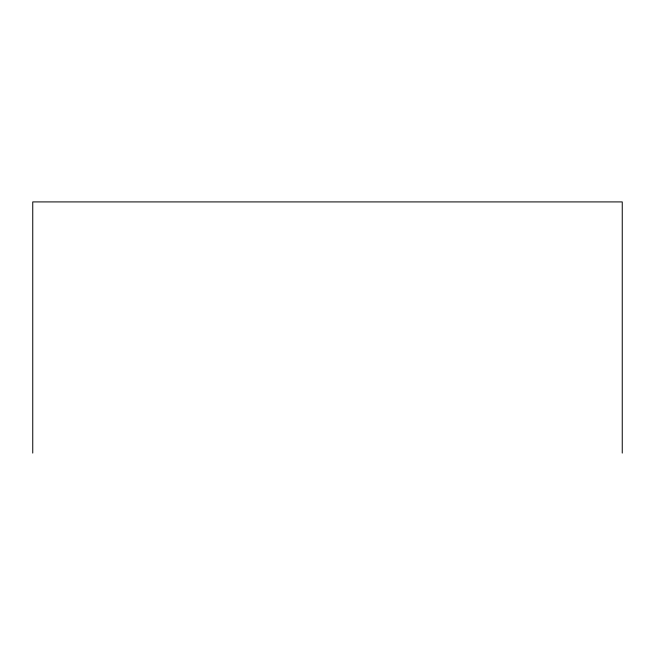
<?xml version="1.0" encoding="UTF-8"?>
<svg xmlns="http://www.w3.org/2000/svg" width="655" height="655" viewBox="0 0 655 655"><rect width="100%" height="100%" fill="white"/><g stroke="black" fill="none" stroke-linecap="round" stroke-linejoin="round"><path stroke-width="0.98" d="M622.25 453.088L622.25 201.912L32.75 201.912L32.75 453.088"/></g></svg>
